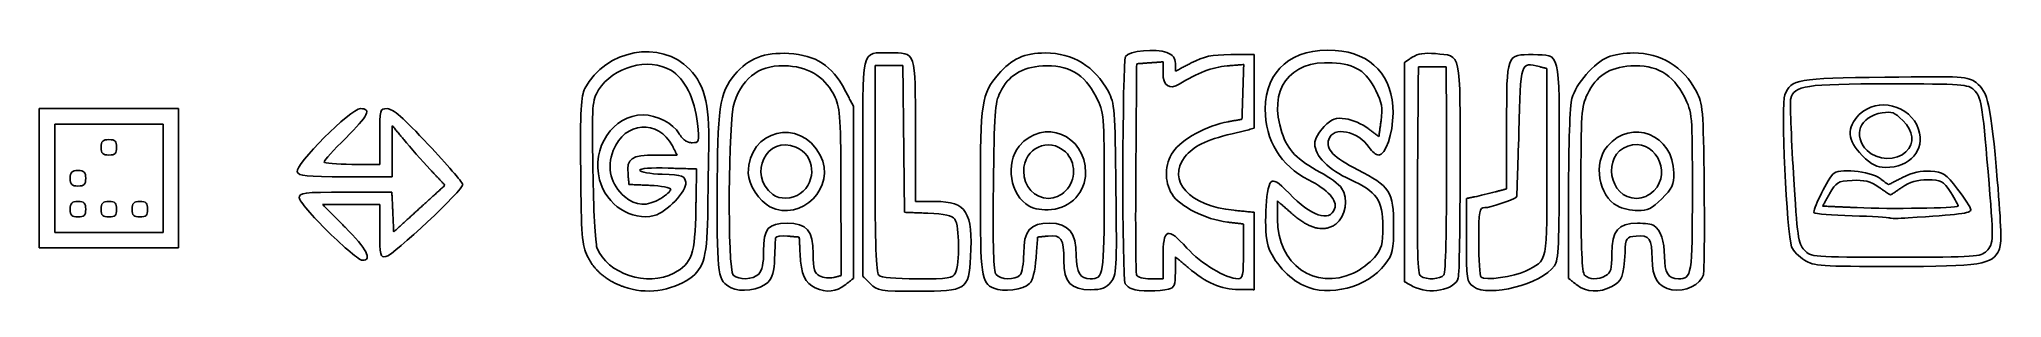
# Model space of a CAD drawing. Header units: millimetres. Extents: x 12.7 to 66.4, y -286 to -278.9.
import ezdxf

# ---------------------------------------------------------------- set-up
doc = ezdxf.new("R2010")
doc.units = ezdxf.units.MM
doc.layers.add('Sketch007', color=7, linetype='CONTINUOUS')

msp = doc.modelspace()

# ---------------------------------------------------------------- linework, layer by layer
at = {"layer": 'Sketch007'}
for points, degree in [([(27.6675, -280.272), (28.225, -279.204), (29.7422, -278.926), (30.5314, -279.747)], 3), ([(35.2647, -282.441), (35.2647, -279.077), (35.2134, -279.301), (35.9844, -279.301)], 3), ([(30.0183, -279.774), (29.4013, -279.414), (28.439, -279.677), (28.0427, -280.314)], 3), ([(33.238, -279.657), (32.4922, -279.603), (32.0086, -279.925), (31.7539, -280.648)], 3), ([(31.7638, -279.894), (32.1359, -279.452), (32.5793, -279.279), (33.2429, -279.316)], 3), ([(33.2429, -279.316), (33.98, -279.358), (34.4306, -279.649), (34.7742, -280.307)], 3), ([(35.9844, -279.301), (36.7342, -279.301), (36.704, -279.212), (36.704, -281.421)], 3), ([(38.9773, -279.882), (39.3383, -279.46), (39.6899, -279.301), (40.26, -279.301)], 3), ([(41.6489, -280.502), (41.3398, -279.882), (40.8646, -279.606), (40.1878, -279.655)], 3), ([(40.26, -279.301), (41.0139, -279.301), (41.6083, -279.666), (41.9823, -280.359)], 3), ([(42.4415, -285.617), (42.3526, -285.484), (42.3642, -279.537), (42.4536, -279.395)], 3), ([(42.4536, -279.395), (42.5501, -279.243), (43.2834, -279.176), (43.5832, -279.292)], 3), ([(42.7577, -279.597), (42.7354, -282.433)], 1), ([(43.1175, -279.571), (42.7577, -279.597)], 1), ([(43.4774, -279.545), (43.1175, -279.571)], 1), ([(43.4774, -279.849), (43.4774, -279.545)], 1), ([(43.5832, -279.292), (43.7503, -279.356), (43.816, -279.441), (43.816, -279.591)], 3), ([(43.816, -279.801), (44.2497, -279.576)], 1), ([(43.816, -279.591), (43.816, -279.801)], 1), ([(44.2497, -279.576), (44.6051, -279.392), (44.8001, -279.35), (45.3292, -279.347)], 3), ([(45.6856, -279.618), (45.2294, -279.656)], 1), ([(45.3292, -279.347), (45.975, -279.343)], 1), ([(45.661, -280.368), (45.6856, -279.618)], 1), ([(45.975, -279.343), (45.975, -280.353)], 1), ([(46.2732, -280.836), (46.2783, -279.771), (47.0095, -279.157), (48.183, -279.232)], 3), ([(48.104, -279.571), (46.9317, -279.497), (46.3425, -280.315), (46.7294, -281.48)], 3), ([(49.3024, -280.333), (49.0293, -279.789), (48.752, -279.612), (48.104, -279.571)], 3), ([(48.183, -279.232), (49.179, -279.296), (49.779, -279.944), (49.7688, -280.945)], 3), ([(50.0814, -279.559), (50.2944, -279.419)], 1), ([(50.0814, -282.56), (50.0814, -279.559)], 1), ([(50.2944, -279.419), (50.4474, -279.319), (50.6257, -279.291), (50.9266, -279.32)], 3), ([(50.9266, -279.32), (51.645, -279.389), (51.6055, -279.208), (51.6042, -282.423)], 3), ([(52.8754, -281.298), (52.8754, -279.316), (52.8662, -279.341), (53.6004, -279.348)], 3), ([(53.7711, -279.676), (53.2519, -279.546), (53.2607, -279.518), (53.2097, -281.461)], 3), ([(53.6004, -279.348), (54.3511, -279.355), (54.3147, -279.207), (54.3147, -282.256)], 3), ([(54.6595, -280.544), (54.769, -280.15), (55.2753, -279.57), (55.6455, -279.415)], 3), ([(55.6455, -279.415), (55.7953, -279.352), (56.1109, -279.301), (56.3467, -279.301)], 3), ([(57.7355, -280.502), (57.4265, -279.882), (56.9512, -279.606), (56.2744, -279.655)], 3), ([(56.3467, -279.301), (57.1006, -279.301), (57.695, -279.666), (58.069, -280.359)], 3), ([(30.7468, -281.227), (30.6782, -280.563), (30.3923, -279.993), (30.0183, -279.774)], 3), ([(30.5314, -279.747), (30.9693, -280.202), (31.0977, -280.795), (31.0487, -282.137)], 3), ([(31.2854, -283.195), (31.2854, -280.821), (31.3482, -280.388), (31.7638, -279.894)], 3), ([(34.51, -280.519), (34.2743, -280), (33.831, -279.699), (33.238, -279.657)], 3), ([(35.9828, -279.64), (35.6034, -279.64)], 1), ([(35.6034, -279.64), (35.6034, -282.459)], 1), ([(36.3623, -279.64), (35.9828, -279.64)], 1), ([(36.385, -281.651), (36.3623, -279.64)], 1), ([(38.482, -283.105), (38.482, -280.643), (38.5162, -280.421), (38.9773, -279.882)], 3), ([(40.1878, -279.655), (39.6053, -279.697), (39.2511, -279.917), (39.0216, -280.379)], 3), ([(43.9181, -280.157), (43.6562, -280.32), (43.4774, -280.196), (43.4774, -279.849)], 3), ([(45.2294, -279.656), (44.8225, -279.69), (44.4187, -279.844), (43.9181, -280.157)], 3), ([(50.4624, -279.682), (50.4401, -282.513)], 1), ([(50.8434, -279.682), (50.4624, -279.682)], 1), ([(51.2244, -279.682), (50.8434, -279.682)], 1), ([(51.2315, -282.476), (51.2244, -279.682)], 1), ([(53.976, -279.728), (53.7711, -279.676)], 1), ([(53.976, -282.295), (53.976, -279.728)], 1), ([(56.2744, -279.655), (55.6745, -279.699), (55.3288, -279.923), (55.084, -280.429)], 3), ([(60.48, -280.444), (60.6749, -280.016), (60.7968, -279.995), (63.2187, -279.965)], 3), ([(63.3275, -280.148), (61.0421, -280.148), (60.739, -280.193), (60.6456, -280.55)], 3), ([(63.2187, -279.965), (65.4015, -279.937), (65.4842, -279.942), (65.7163, -280.114)], 3), ([(65.6553, -280.312), (65.5009, -280.158), (65.3572, -280.148), (63.3275, -280.148)], 3), ([(65.7163, -280.114), (66.0414, -280.354), (66.1214, -280.722), (66.295, -282.772)], 3), ([(27.5516, -282.516), (27.5388, -280.859), (27.5582, -280.482), (27.6675, -280.272)], 3), ([(28.0427, -280.314), (27.8627, -280.603), (27.8574, -280.677), (27.8851, -282.512)], 3), ([(31.7539, -280.648), (31.5851, -281.126), (31.5607, -285.215), (31.7256, -285.38)], 3), ([(34.6701, -283.131), (34.6684, -281.103), (34.6518, -280.831), (34.51, -280.519)], 3), ([(34.7742, -280.307), (35.0107, -280.76)], 1), ([(39.0216, -280.379), (38.8807, -280.663), (38.8602, -280.951), (38.8379, -282.971)], 3), ([(41.8687, -283.111), (41.8687, -280.947), (41.8684, -280.942), (41.6489, -280.502)], 3), ([(41.9823, -280.359), (42.1548, -280.679), (42.1665, -280.829), (42.191, -283.032)], 3), ([(45.6364, -281.117), (45.661, -280.368)], 1), ([(45.975, -280.353), (45.975, -281.363)], 1), ([(49.4395, -281.155), (49.4872, -280.796), (49.4635, -280.654), (49.3024, -280.333)], 3), ([(54.5692, -283.168), (54.5695, -281.808), (54.6064, -280.735), (54.6595, -280.544)], 3), ([(55.084, -280.429), (54.9186, -280.771), (54.9074, -280.936), (54.9074, -283.036)], 3), ([(57.9554, -283.111), (57.9554, -280.947), (57.955, -280.942), (57.7355, -280.502)], 3), ([(58.069, -280.359), (58.2408, -280.678), (58.2533, -280.832), (58.2781, -282.936)], 3), ([(60.6687, -284.603), (60.5369, -284.257), (60.3744, -280.676), (60.48, -280.444)], 3), ([(60.6456, -280.55), (60.6233, -280.636), (60.6568, -281.559), (60.7201, -282.602)], 3), ([(62.5209, -280.988), (63.0115, -280.497), (63.921, -280.724), (64.1413, -281.391)], 3), ([(66.0412, -282.544), (65.8825, -280.659), (65.8576, -280.515), (65.6553, -280.312)], 3), ([(12.7434, -282.73), (12.7434, -280.825)], 1), ([(12.7434, -280.825), (14.6484, -280.825)], 1), ([(14.6484, -280.825), (16.5534, -280.825)], 1), ([(16.5534, -280.825), (16.5534, -282.73)], 1), ([(19.7983, -282.553), (19.7251, -282.363), (21.2619, -280.825), (21.5258, -280.825)], 3), ([(21.5258, -280.825), (21.8416, -280.825), (21.7497, -281.01), (21.1253, -281.629)], 3), ([(22.0566, -281.587), (22.0566, -280.838), (22.0601, -280.825), (22.261, -280.825)], 3), ([(22.261, -280.825), (22.4125, -280.825), (22.7027, -281.079), (23.3828, -281.806)], 3), ([(28.0688, -282.776), (27.8331, -281.9), (28.4374, -280.995), (29.2575, -280.995)], 3), ([(30.0604, -281.846), (29.6754, -281.102), (28.7485, -281.172), (28.4442, -281.969)], 3), ([(29.2575, -280.995), (29.6343, -280.995), (30.0776, -281.227), (30.2466, -281.513)], 3), ([(30.596, -281.757), (30.7975, -281.756), (30.8004, -281.746), (30.7468, -281.227)], 3), ([(32.132, -282.588), (32.132, -281.4), (33.5558, -281.048), (34.1034, -282.101)], 3), ([(35.0107, -280.76), (35.0107, -283.115)], 1), ([(39.5466, -281.849), (40.2035, -281.068), (41.3595, -281.536), (41.3604, -282.583)], 3), ([(43.7525, -282.002), (43.9724, -281.67), (44.691, -281.278), (45.257, -281.182)], 3), ([(45.257, -281.182), (45.6364, -281.117)], 1), ([(47.4605, -282.774), (46.6942, -282.388), (46.2692, -281.693), (46.2732, -280.836)], 3), ([(47.8841, -281.316), (48.107, -281.093), (48.1871, -281.064), (48.4708, -281.102)], 3), ([(48.4708, -281.102), (48.6516, -281.126), (48.9305, -281.246), (49.0906, -281.368)], 3), ([(49.7688, -280.945), (49.763, -281.514), (49.5644, -282.095), (49.3758, -282.095)], 3), ([(49.3818, -281.59), (49.4395, -281.155)], 1), ([(55.6298, -281.853), (56.2848, -281.075), (57.4474, -281.542), (57.4474, -282.583)], 3), ([(62.6021, -282.105), (62.1842, -281.687), (62.1596, -281.349), (62.5209, -280.988)], 3), ([(63.1479, -280.938), (62.5346, -281.038), (62.3252, -281.562), (62.7352, -281.972)], 3), ([(63.7088, -281.147), (63.4882, -280.926), (63.4069, -280.896), (63.1479, -280.938)], 3), ([(63.7974, -282.01), (64.0426, -281.765), (64.0101, -281.448), (63.7088, -281.147)], 3), ([(14.6484, -281.248), (13.1667, -281.248)], 1), ([(13.1667, -281.248), (13.1667, -282.73)], 1), ([(14.4367, -281.883), (14.4367, -281.714), (14.479, -281.672), (14.6484, -281.672)], 3), ([(16.13, -281.248), (14.6484, -281.248)], 1), ([(14.6484, -281.672), (14.8177, -281.672), (14.86, -281.714), (14.86, -281.883)], 3), ([(16.13, -282.73), (16.13, -281.248)], 1), ([(21.1253, -281.629), (20.7993, -281.953), (20.5326, -282.247), (20.5326, -282.283)], 3), ([(22.0566, -282.349), (22.0566, -281.587)], 1), ([(22.3987, -281.291), (22.397, -281.989)], 1), ([(22.7135, -281.672), (22.3987, -281.291)], 1), ([(23.4338, -282.487), (23.2108, -282.248), (22.8867, -281.881), (22.7135, -281.672)], 3), ([(30.2466, -281.513), (30.3906, -281.756), (30.596, -281.757)], 2), ([(33.4391, -281.876), (32.6376, -281.541), (32.1006, -282.633), (32.802, -283.172)], 3), ([(36.4077, -283.661), (36.385, -281.651)], 1), ([(36.704, -281.421), (36.704, -283.365)], 1), ([(40.811, -282.011), (40.3564, -281.584), (39.6673, -281.901), (39.6673, -282.537)], 3), ([(45.3661, -281.512), (44.6287, -281.694), (44.311, -281.85), (44.0775, -282.147)], 3), ([(45.975, -281.363), (45.3661, -281.512)], 1), ([(46.7294, -281.479), (46.8901, -281.963), (47.1466, -282.228), (47.7849, -282.568)], 3), ([(47.626, -281.786), (47.626, -281.663), (47.7341, -281.466), (47.8841, -281.316)], 3), ([(48.0087, -281.667), (47.923, -281.937), (48.1403, -282.163), (48.8065, -282.498)], 3), ([(49.1166, -281.885), (48.8199, -281.432), (48.1265, -281.296), (48.0087, -281.667)], 3), ([(49.0906, -281.368), (49.3818, -281.59)], 1), ([(52.8754, -283.02), (52.8754, -281.298)], 1), ([(53.2097, -281.461), (53.184, -282.439), (53.1554, -283.244), (53.1462, -283.25)], 3), ([(56.9009, -283.073), (57.4315, -282.542), (56.8897, -281.605), (56.1927, -281.848)], 3), ([(64.1413, -281.391), (64.3279, -281.957), (63.9124, -282.434), (63.2331, -282.434)], 3), ([(14.6484, -282.095), (14.479, -282.095), (14.4367, -282.053), (14.4367, -281.883)], 3), ([(14.86, -281.883), (14.86, -282.053), (14.8177, -282.095), (14.6484, -282.095)], 3), ([(20.5326, -282.283), (20.5326, -282.32), (20.8755, -282.349), (21.2946, -282.349)], 3), ([(22.397, -281.989), (22.3953, -282.688)], 1), ([(23.3828, -281.806), (23.8874, -282.346), (24.3116, -282.836), (24.3255, -282.896)], 3), ([(28.4442, -281.969), (28.2587, -282.455), (28.37, -282.909), (28.7534, -283.232)], 3), ([(28.8454, -282.619), (28.8039, -282.186), (28.936, -282.095), (29.6046, -282.095)], 3), ([(29.6046, -282.095), (30.1891, -282.095)], 1), ([(30.1891, -282.095), (30.0604, -281.846)], 1), ([(31.0487, -282.137), (31.0453, -282.231), (31.0365, -282.859), (31.0292, -283.534)], 3), ([(34.1034, -282.101), (34.5502, -282.96), (33.5877, -283.946), (32.7272, -283.511)], 3), ([(33.5579, -283.145), (34.0237, -282.819), (33.9557, -282.092), (33.4391, -281.876)], 3), ([(39.8166, -283.491), (39.2995, -283.2), (39.1541, -282.316), (39.5466, -281.849)], 3), ([(40.8142, -283.073), (41.1029, -282.784), (41.1014, -282.284), (40.811, -282.011)], 3), ([(43.7245, -283.165), (43.5074, -282.809), (43.5183, -282.356), (43.7525, -282.002)], 3), ([(44.0775, -282.147), (43.5678, -282.795), (44.2017, -283.486), (45.4163, -283.606)], 3), ([(48.5947, -282.764), (48.0144, -282.501), (47.626, -282.109), (47.626, -281.786)], 3), ([(49.3758, -282.095), (49.3089, -282.095), (49.1923, -282.001), (49.1166, -281.885)], 3), ([(53.395, -285.267), (54.0128, -284.954), (53.976, -285.142), (53.976, -282.295)], 3), ([(54.3147, -282.256), (54.3147, -284.554), (54.2958, -284.963), (54.1818, -285.126)], 3), ([(55.9033, -283.487), (55.3898, -283.208), (55.2404, -282.316), (55.6298, -281.853)], 3), ([(56.1927, -281.848), (55.4726, -282.099), (55.6694, -283.28), (56.4314, -283.28)], 3), ([(63.2331, -282.434), (62.9948, -282.434), (62.8612, -282.364), (62.6021, -282.105)], 3), ([(62.6021, -282.105), (62.6021, -282.105)], 1), ([(62.7352, -281.972), (63.0036, -282.24), (63.5477, -282.26), (63.7974, -282.01)], 3), ([(63.7974, -282.01), (63.7974, -282.01)], 1), ([(12.7434, -284.635), (12.7434, -282.73)], 1), ([(13.1667, -282.73), (13.1667, -284.212)], 1), ([(13.59, -282.73), (13.59, -282.561), (13.6324, -282.518), (13.8017, -282.518)], 3), ([(13.8017, -282.942), (13.6324, -282.942), (13.59, -282.9), (13.59, -282.73)], 3), ([(13.8017, -282.518), (13.971, -282.518), (14.0134, -282.561), (14.0134, -282.73)], 3), ([(14.0134, -282.73), (14.0134, -282.899), (13.971, -282.942), (13.8017, -282.942)], 3), ([(16.13, -284.212), (16.13, -282.73)], 1), ([(16.5534, -282.73), (16.5534, -284.635)], 1), ([(21.1226, -282.688), (20.0377, -282.688), (19.8424, -282.668), (19.7983, -282.553)], 3), ([(22.3953, -282.688), (21.1226, -282.688)], 1), ([(21.2946, -282.349), (22.0566, -282.349)], 1), ([(23.8391, -282.921), (23.4338, -282.487)], 1), ([(27.7402, -284.867), (27.5826, -284.54), (27.5658, -284.33), (27.5516, -282.516)], 3), ([(27.8851, -282.512), (27.9008, -283.556), (27.9511, -284.508), (27.9968, -284.628)], 3), ([(29.5646, -283.75), (28.9396, -283.907), (28.2531, -283.46), (28.0688, -282.776)], 3), ([(28.8724, -282.899), (28.8454, -282.619)], 1), ([(29.9451, -282.452), (29.4709, -282.437), (29.1687, -282.46), (29.1687, -282.512)], 3), ([(29.1687, -282.512), (29.1687, -282.558), (29.4449, -282.607), (29.7825, -282.621)], 3), ([(30.4239, -282.84), (30.4577, -283.078), (29.9034, -283.665), (29.5646, -283.75)], 3), ([(29.7825, -282.621), (30.3493, -282.644), (30.3985, -282.66), (30.4239, -282.84)], 3), ([(30.7215, -282.476), (29.9451, -282.452)], 1), ([(30.7015, -283.577), (30.7215, -282.476)], 1), ([(32.7272, -283.511), (32.4426, -283.367), (32.132, -282.885), (32.132, -282.588)], 3), ([(35.2647, -285.405), (35.2647, -282.441)], 1), ([(35.6034, -282.459), (35.6034, -284.539), (35.63, -285.305), (35.705, -285.38)], 3), ([(39.6673, -282.537), (39.6673, -282.953), (39.9653, -283.28), (40.3447, -283.28)], 3), ([(41.3604, -282.583), (41.3608, -283.102), (40.9563, -283.537), (40.4265, -283.587)], 3), ([(42.7354, -282.433), (42.7231, -283.993), (42.7314, -285.317), (42.7539, -285.375)], 3), ([(46.3548, -284.589), (46.23, -284.211), (46.2821, -282.982), (46.429, -282.835)], 3), ([(46.429, -282.835), (46.5068, -282.757), (46.6195, -282.827), (46.9245, -283.14)], 3), ([(48.1705, -283.562), (48.2566, -283.337), (47.9904, -283.042), (47.4605, -282.774)], 3), ([(47.7849, -282.568), (48.0352, -282.702), (48.2949, -282.895), (48.3619, -282.997)], 3), ([(49.4887, -284.047), (49.4887, -283.327), (49.3278, -283.096), (48.5947, -282.764)], 3), ([(48.8065, -282.498), (49.6765, -282.935), (49.785, -283.105), (49.785, -284.034)], 3), ([(50.0814, -285.561), (50.0814, -282.56)], 1), ([(50.4401, -282.513), (50.4227, -284.721), (50.4413, -285.358), (50.5248, -285.411)], 3), ([(51.1577, -285.376), (51.2058, -285.313), (51.2358, -284.137), (51.2315, -282.476)], 3), ([(51.6042, -282.423), (51.6035, -283.989), (51.5807, -285.353), (51.5534, -285.455)], 3), ([(57.4474, -282.583), (57.4474, -282.91), (57.4024, -283.007), (57.1187, -283.29)], 3), ([(60.7201, -282.602), (60.8259, -284.345), (60.8501, -284.514), (61.0187, -284.694)], 3), ([(61.2832, -283.673), (61.2331, -283.623), (61.6005, -282.865), (61.7958, -282.615)], 3), ([(62.3217, -282.79), (61.9238, -282.813), (61.8848, -282.836), (61.707, -283.153)], 3), ([(61.7958, -282.615), (61.9298, -282.444), (62.8093, -282.528), (63.0919, -282.739)], 3), ([(63.0603, -282.978), (62.8088, -282.807), (62.6621, -282.77), (62.3217, -282.79)], 3), ([(63.0919, -282.739), (63.3154, -282.906)], 1), ([(63.3154, -282.906), (63.7046, -282.708)], 1), ([(64.3906, -282.772), (64.1046, -282.772), (63.9024, -282.832), (63.6822, -282.982)], 3), ([(63.7046, -282.708), (63.9779, -282.57), (64.2058, -282.519), (64.4705, -282.536)], 3), ([(65.0201, -283.119), (64.8055, -282.795), (64.7653, -282.772), (64.3906, -282.772)], 3), ([(64.4705, -282.536), (64.816, -282.559), (64.8772, -282.599), (65.2079, -283.026)], 3), ([(65.9987, -284.72), (66.2015, -284.517), (66.2026, -284.462), (66.0412, -282.544)], 3), ([(66.295, -282.772), (66.4039, -284.058), (66.4166, -284.537), (66.3462, -284.692)], 3), ([(13.59, -283.577), (13.59, -283.407), (13.6324, -283.365), (13.8017, -283.365)], 3), ([(13.8017, -283.365), (13.971, -283.365), (14.0134, -283.407), (14.0134, -283.577)], 3), ([(14.4367, -283.577), (14.4367, -283.407), (14.479, -283.365), (14.6484, -283.365)], 3), ([(14.6484, -283.365), (14.8177, -283.365), (14.86, -283.407), (14.86, -283.577)], 3), ([(15.2834, -283.577), (15.2834, -283.407), (15.3257, -283.365), (15.495, -283.365)], 3), ([(15.495, -283.365), (15.6644, -283.365), (15.7067, -283.407), (15.7067, -283.577)], 3), ([(19.8554, -283.265), (19.8554, -283.123), (19.9546, -283.111), (21.1215, -283.111)], 3), ([(20.6483, -284.196), (20.2122, -283.769), (19.8554, -283.349), (19.8554, -283.265)], 3), ([(21.1215, -283.111), (22.3876, -283.111)], 1), ([(24.3255, -282.896), (24.3575, -283.033), (22.436, -284.838), (22.2186, -284.874)], 3), ([(22.3876, -283.111), (22.4127, -283.655)], 1), ([(23.1384, -283.559), (23.8391, -282.921)], 1), ([(28.7534, -283.232), (29.0635, -283.493), (29.3683, -283.508), (29.7402, -283.281)], 3), ([(29.4439, -282.924), (28.8724, -282.899)], 1), ([(30.0154, -283.032), (30.0154, -282.986), (29.7582, -282.938), (29.4439, -282.924)], 3), ([(29.7402, -283.281), (29.8915, -283.189), (30.0154, -283.077), (30.0154, -283.032)], 3), ([(29.7402, -283.281), (29.7402, -283.281)], 1), ([(31.6664, -285.727), (31.293, -285.513), (31.2854, -285.462), (31.2854, -283.195)], 3), ([(32.802, -283.172), (32.9907, -283.317), (33.3297, -283.305), (33.5579, -283.145)], 3), ([(33.5579, -283.145), (33.5579, -283.145)], 1), ([(34.672, -285.394), (34.6701, -283.131)], 1), ([(35.0107, -283.115), (35.0107, -285.469)], 1), ([(36.704, -283.365), (37.2544, -283.365)], 1), ([(37.2544, -283.365), (38.0999, -283.365), (38.2834, -283.655), (38.214, -284.883)], 3), ([(38.8474, -285.74), (38.5072, -285.594), (38.482, -285.413), (38.482, -283.105)], 3), ([(38.8379, -282.971), (38.8198, -284.613), (38.8403, -285.276), (38.9118, -285.363)], 3), ([(40.3447, -283.28), (40.5096, -283.28), (40.6832, -283.204), (40.8142, -283.073)], 3), ([(40.8142, -283.073), (40.8142, -283.073)], 1), ([(41.4877, -285.482), (41.8536, -285.482), (41.8687, -285.387), (41.8687, -283.111)], 3), ([(42.191, -283.032), (42.2157, -285.249), (42.2086, -285.377), (42.0503, -285.572)], 3), ([(45.2393, -283.929), (44.6457, -283.859), (43.9265, -283.496), (43.7245, -283.165)], 3), ([(47.0007, -283.695), (46.61, -283.351)], 1), ([(46.61, -283.351), (46.61, -283.848)], 1), ([(46.9245, -283.14), (47.5423, -283.776), (48.0255, -283.939), (48.1705, -283.562)], 3), ([(48.3619, -282.997), (48.5515, -283.286), (48.4725, -283.783), (48.2052, -283.981)], 3), ([(51.7747, -283.284), (52.0075, -283.236)], 1), ([(51.7747, -284.42), (51.7747, -283.284)], 1), ([(52.0075, -283.236), (52.1356, -283.21), (52.3832, -283.15), (52.5579, -283.104)], 3), ([(53.1462, -283.25), (53.0365, -283.328), (52.4088, -283.534), (52.281, -283.534)], 3), ([(52.5579, -283.104), (52.8754, -283.02)], 1), ([(54.5687, -285.469), (54.5692, -283.168)], 1), ([(54.9074, -283.036), (54.9074, -284.667), (54.9351, -285.306), (55.009, -285.38)], 3), ([(56.4314, -283.28), (56.5963, -283.28), (56.7699, -283.204), (56.9009, -283.073)], 3), ([(57.1187, -283.29), (56.8478, -283.561), (56.7323, -283.619), (56.4625, -283.616)], 3), ([(57.5744, -285.482), (57.9402, -285.482), (57.9554, -285.387), (57.9554, -283.111)], 3), ([(58.2781, -282.936), (58.2926, -284.167), (58.2825, -285.262), (58.2557, -285.369)], 3), ([(61.707, -283.153), (61.5172, -283.492)], 1), ([(63.374, -283.191), (63.0603, -282.978)], 1), ([(63.6822, -282.982), (63.374, -283.191)], 1), ([(65.2219, -283.492), (65.237, -283.477), (65.1462, -283.309), (65.0201, -283.119)], 3), ([(65.2079, -283.026), (65.4062, -283.283), (65.57, -283.536), (65.5719, -283.591)], 3), ([(13.8017, -283.788), (13.6324, -283.788), (13.59, -283.746), (13.59, -283.577)], 3), ([(14.0134, -283.577), (14.0134, -283.746), (13.971, -283.788), (13.8017, -283.788)], 3), ([(14.6484, -283.788), (14.479, -283.788), (14.4367, -283.746), (14.4367, -283.577)], 3), ([(14.86, -283.577), (14.86, -283.746), (14.8177, -283.788), (14.6484, -283.788)], 3), ([(15.495, -283.788), (15.3257, -283.788), (15.2834, -283.746), (15.2834, -283.577)], 3), ([(15.7067, -283.577), (15.7067, -283.746), (15.6644, -283.788), (15.495, -283.788)], 3), ([(21.2756, -283.45), (20.4945, -283.45)], 1), ([(20.4945, -283.45), (21.1062, -284.066)], 1), ([(22.0566, -283.45), (21.2756, -283.45)], 1), ([(22.0566, -284.175), (22.0566, -283.45)], 1), ([(22.4127, -283.655), (22.4377, -284.198)], 1), ([(22.4377, -284.198), (23.1384, -283.559)], 1), ([(30.1014, -285.324), (30.597, -285.059), (30.6788, -284.821), (30.7015, -283.577)], 3), ([(31.0292, -283.534), (31.0147, -284.876), (30.9338, -285.192), (30.5341, -285.47)], 3), ([(37.0427, -283.685), (36.4077, -283.661)], 1), ([(37.7835, -283.85), (37.7048, -283.745), (37.5152, -283.703), (37.0427, -283.685)], 3), ([(37.8017, -285.318), (37.9254, -285.087), (37.9122, -284.02), (37.7835, -283.85)], 3), ([(40.4265, -283.587), (40.1837, -283.609), (39.9654, -283.575), (39.8166, -283.491)], 3), ([(39.8166, -283.491), (39.8166, -283.491)], 1), ([(45.6787, -283.981), (45.2393, -283.929)], 1), ([(45.4163, -283.606), (45.975, -283.661)], 1), ([(45.975, -283.661), (45.975, -284.72)], 1), ([(46.61, -283.848), (46.61, -285.089), (47.6217, -285.807), (48.6879, -285.323)], 3), ([(48.2052, -283.981), (47.729, -284.336), (47.0007, -283.695)], 2), ([(52.281, -283.534), (52.1243, -283.534), (52.1134, -283.594), (52.1134, -284.452)], 3), ([(56.4625, -283.616), (56.2824, -283.614), (56.0307, -283.556), (55.9033, -283.487)], 3), ([(62.3266, -283.757), (61.7819, -283.74), (61.3124, -283.702), (61.2832, -283.673)], 3), ([(61.5172, -283.492), (62.4668, -283.534)], 1), ([(63.3453, -283.816), (63.3297, -283.8), (62.8712, -283.774), (62.3266, -283.757)], 3), ([(62.4668, -283.534), (63.3777, -283.575), (65.1646, -283.548), (65.2219, -283.492)], 3), ([(63.8608, -283.814), (63.593, -283.831), (63.361, -283.832), (63.3453, -283.816)], 3), ([(63.3453, -283.816), (63.3453, -283.816)], 1), ([(65.5719, -283.591), (65.5749, -283.684), (65.2332, -283.729), (63.8608, -283.814)], 3), ([(65.2219, -283.492), (65.2219, -283.492)], 1), ([(13.1667, -284.212), (14.6484, -284.212)], 1), ([(14.6484, -284.212), (16.13, -284.212)], 1), ([(21.5795, -284.974), (21.5034, -284.974), (21.0843, -284.624), (20.6482, -284.196)], 3), ([(20.6482, -284.196), (20.6483, -284.196)], 1), ([(21.1062, -284.066), (21.7009, -284.664), (21.8622, -284.974), (21.5795, -284.974)], 3), ([(22.2186, -284.874), (22.0696, -284.899), (22.0566, -284.843), (22.0566, -284.175)], 3), ([(32.5554, -284.72), (32.5554, -284.105), (32.6794, -283.958), (33.1964, -283.958)], 3), ([(32.8836, -284.355), (32.8778, -284.393), (32.8654, -284.644), (32.8561, -284.914)], 3), ([(33.2115, -284.313), (33.0369, -284.298), (32.8893, -284.318), (32.8836, -284.355)], 3), ([(33.1964, -283.958), (33.7416, -283.958), (33.91, -284.157), (33.91, -284.801)], 3), ([(33.529, -284.339), (33.2115, -284.313)], 1), ([(33.5518, -284.804), (33.529, -284.339)], 1), ([(39.6674, -284.788), (39.6674, -284.158), (39.8397, -283.958), (40.3809, -283.958)], 3), ([(40.0484, -284.339), (40.006, -284.907)], 1), ([(40.3358, -284.311), (40.0484, -284.339)], 1), ([(40.7667, -284.982), (40.7651, -284.381), (40.6979, -284.277), (40.3358, -284.311)], 3), ([(40.3809, -283.958), (40.8876, -283.958), (41.1067, -284.224), (41.1067, -284.841)], 3), ([(43.4774, -284.886), (43.4774, -284.095), (43.6009, -284.048), (44.1319, -284.639)], 3), ([(45.6787, -284.732), (45.6787, -283.981)], 1), ([(49.2594, -284.895), (49.4594, -284.657), (49.4887, -284.549), (49.4887, -284.047)], 3), ([(49.785, -284.034), (49.785, -284.716), (49.766, -284.8), (49.5473, -285.087)], 3), ([(51.9652, -285.695), (51.784, -285.564), (51.7747, -285.501), (51.7747, -284.42)], 3), ([(52.1134, -284.452), (52.1134, -284.956), (52.1419, -285.398), (52.1769, -285.434)], 3), ([(55.754, -284.801), (55.754, -284.162), (55.924, -283.957), (56.4525, -283.959)], 3), ([(56.4225, -284.311), (56.1411, -284.338), (56.1346, -284.348), (56.1129, -284.762)], 3), ([(56.8534, -284.934), (56.8517, -284.383), (56.7788, -284.277), (56.4225, -284.311)], 3), ([(56.4525, -283.959), (56.6504, -283.96), (56.8543, -283.988), (56.9055, -284.023)], 3), ([(56.9055, -284.023), (57.0856, -284.143), (57.1934, -284.459), (57.1934, -284.867)], 3), ([(14.6484, -284.635), (12.7434, -284.635)], 1), ([(16.5534, -284.635), (14.6484, -284.635)], 1), ([(28.7356, -285.704), (28.0183, -285.449), (27.7402, -284.867)], 2), ([(27.9968, -284.628), (28.2697, -285.346), (29.3761, -285.712), (30.1014, -285.324)], 3), ([(32.4223, -285.349), (32.513, -285.258), (32.5554, -285.058), (32.5554, -284.72)], 3), ([(32.8561, -284.914), (32.8434, -285.279), (32.7949, -285.449), (32.6673, -285.577)], 3), ([(33.9657, -285.726), (33.6869, -285.599), (33.5789, -285.359), (33.5518, -284.804)], 3), ([(33.91, -284.801), (33.91, -285.227), (33.9378, -285.321), (34.0873, -285.401)], 3), ([(38.214, -284.883), (38.163, -285.786), (38.1093, -285.82), (36.7717, -285.82)], 3), ([(39.5658, -285.38), (39.6216, -285.324), (39.6674, -285.058), (39.6674, -284.788)], 3), ([(40.006, -284.907), (39.979, -285.271), (39.9144, -285.525), (39.8272, -285.612)], 3), ([(41.5041, -285.778), (40.9492, -285.778), (40.7684, -285.583), (40.7667, -284.982)], 3), ([(41.1067, -284.841), (41.1067, -285.313), (41.2074, -285.482), (41.4877, -285.482)], 3), ([(43.4774, -285.482), (43.4774, -284.886)], 1), ([(44.1636, -285.173), (43.816, -284.875)], 1), ([(43.816, -284.875), (43.816, -285.295)], 1), ([(44.1319, -284.639), (44.5154, -285.065), (45.2025, -285.479), (45.5305, -285.481)], 3), ([(45.5305, -285.481), (45.6606, -285.482), (45.6787, -285.39), (45.6787, -284.732)], 3), ([(45.975, -284.72), (45.975, -285.778)], 1), ([(47.329, -285.668), (46.9117, -285.472), (46.4931, -285.008), (46.3548, -284.589)], 3), ([(48.6879, -285.323), (48.8761, -285.237), (49.1332, -285.045), (49.2594, -284.895)], 3), ([(55.5903, -285.394), (55.7241, -285.323), (55.754, -285.214), (55.754, -284.801)], 3), ([(56.1129, -284.762), (56.0789, -285.414), (56.0256, -285.553), (55.757, -285.692)], 3), ([(57.3972, -285.782), (57.0198, -285.711), (56.855, -285.454), (56.8534, -284.934)], 3), ([(57.1934, -284.867), (57.1934, -285.314), (57.2975, -285.482), (57.5744, -285.482)], 3), ([(61.0224, -284.973), (60.8699, -284.88), (60.7107, -284.714), (60.6687, -284.603)], 3), ([(61.0187, -284.694), (61.2017, -284.889), (61.209, -284.889), (63.5158, -284.889)], 3), ([(61.0225, -284.973), (61.0224, -284.973)], 1), ([(63.4826, -285.143), (61.4503, -285.143), (61.2806, -285.131), (61.0225, -284.973)], 3), ([(66.3462, -284.692), (66.163, -285.094), (65.8514, -285.143), (63.4826, -285.143)], 3), ([(63.5158, -284.889), (65.7165, -284.889), (65.8377, -284.881), (65.9987, -284.72)], 3), ([(65.9987, -284.72), (65.9987, -284.72)], 1), ([(30.5341, -285.47), (30.0307, -285.821), (29.3207, -285.913), (28.7356, -285.704)], 3), ([(30.1014, -285.324), (30.1014, -285.324)], 1), ([(31.7256, -285.38), (31.8694, -285.524), (32.2648, -285.506), (32.4223, -285.349)], 3), ([(32.4223, -285.349), (32.4223, -285.349)], 1), ([(34.0873, -285.401), (34.1847, -285.454), (34.3562, -285.473), (34.4683, -285.445)], 3), ([(34.4683, -285.445), (34.672, -285.394)], 1), ([(35.0107, -285.469), (34.7876, -285.645)], 1), ([(35.4725, -285.613), (35.2647, -285.405)], 1), ([(35.705, -285.38), (35.772, -285.447), (36.1314, -285.482), (36.7603, -285.482)], 3), ([(36.7603, -285.482), (37.6166, -285.482), (37.723, -285.465), (37.8017, -285.318)], 3), ([(37.8017, -285.318), (37.8017, -285.318)], 1), ([(38.9118, -285.363), (39.0328, -285.508), (39.427, -285.519), (39.5658, -285.38)], 3), ([(39.5658, -285.38), (39.5658, -285.38)], 1), ([(42.7539, -285.375), (42.7773, -285.436), (42.9401, -285.482), (43.136, -285.482)], 3), ([(43.136, -285.482), (43.4774, -285.482)], 1), ([(43.816, -285.295), (43.816, -285.659), (43.7906, -285.722), (43.6255, -285.766)], 3), ([(45.5517, -285.773), (45.0607, -285.768), (44.6522, -285.591), (44.1636, -285.173)], 3), ([(49.5473, -285.087), (49.0685, -285.715), (48.0153, -285.99), (47.329, -285.668)], 3), ([(48.6879, -285.323), (48.6879, -285.323)], 1), ([(51.5534, -285.455), (51.4634, -285.791), (50.7509, -285.924), (50.3142, -285.687)], 3), ([(50.5248, -285.411), (50.6889, -285.515), (51.0671, -285.494), (51.1577, -285.376)], 3), ([(51.1577, -285.376), (51.1577, -285.376)], 1), ([(54.1818, -285.126), (53.8305, -285.627), (52.383, -285.999), (51.9652, -285.695)], 3), ([(52.1769, -285.434), (52.2767, -285.537), (53.0806, -285.426), (53.395, -285.267)], 3), ([(53.395, -285.267), (53.395, -285.267)], 1), ([(54.7918, -285.645), (54.5687, -285.469)], 1), ([(55.009, -285.38), (55.1338, -285.505), (55.3724, -285.511), (55.5903, -285.394)], 3), ([(55.5903, -285.394), (55.5903, -285.394)], 1), ([(58.2557, -285.369), (58.1878, -285.639), (57.7527, -285.849), (57.3972, -285.782)], 3), ([(28.7356, -285.704), (28.7356, -285.704)], 1), ([(32.6673, -285.577), (32.4636, -285.781), (31.9052, -285.864), (31.6664, -285.727)], 3), ([(31.6664, -285.727), (31.6664, -285.727)], 1), ([(34.7876, -285.645), (34.5387, -285.841), (34.2742, -285.867), (33.9657, -285.726)], 3), ([(36.7717, -285.82), (35.7259, -285.82), (35.6717, -285.811), (35.4725, -285.613)], 3), ([(39.8272, -285.612), (39.6629, -285.777), (39.1041, -285.849), (38.8474, -285.74)], 3), ([(38.8474, -285.74), (38.8474, -285.74)], 1), ([(42.0503, -285.572), (41.9187, -285.735), (41.8039, -285.778), (41.5041, -285.778)], 3), ([(42.6307, -285.759), (42.5609, -285.732), (42.4757, -285.668), (42.4415, -285.617)], 3), ([(43.6255, -285.766), (43.3924, -285.829), (42.8038, -285.824), (42.6307, -285.758)], 3), ([(42.6307, -285.758), (42.6307, -285.759)], 1), ([(45.975, -285.778), (45.5517, -285.773)], 1), ([(47.329, -285.668), (47.329, -285.668)], 1), ([(50.3142, -285.687), (50.0814, -285.561)], 1), ([(50.3142, -285.687), (50.3142, -285.687)], 1), ([(51.9652, -285.695), (51.9652, -285.695)], 1), ([(55.757, -285.692), (55.4128, -285.87), (55.0557, -285.853), (54.7918, -285.645)], 3), ([(54.7918, -285.645), (54.7918, -285.645)], 1)]:
    msp.add_open_spline(points, degree=degree, dxfattribs=at)

doc.saveas('drawing.dxf')
